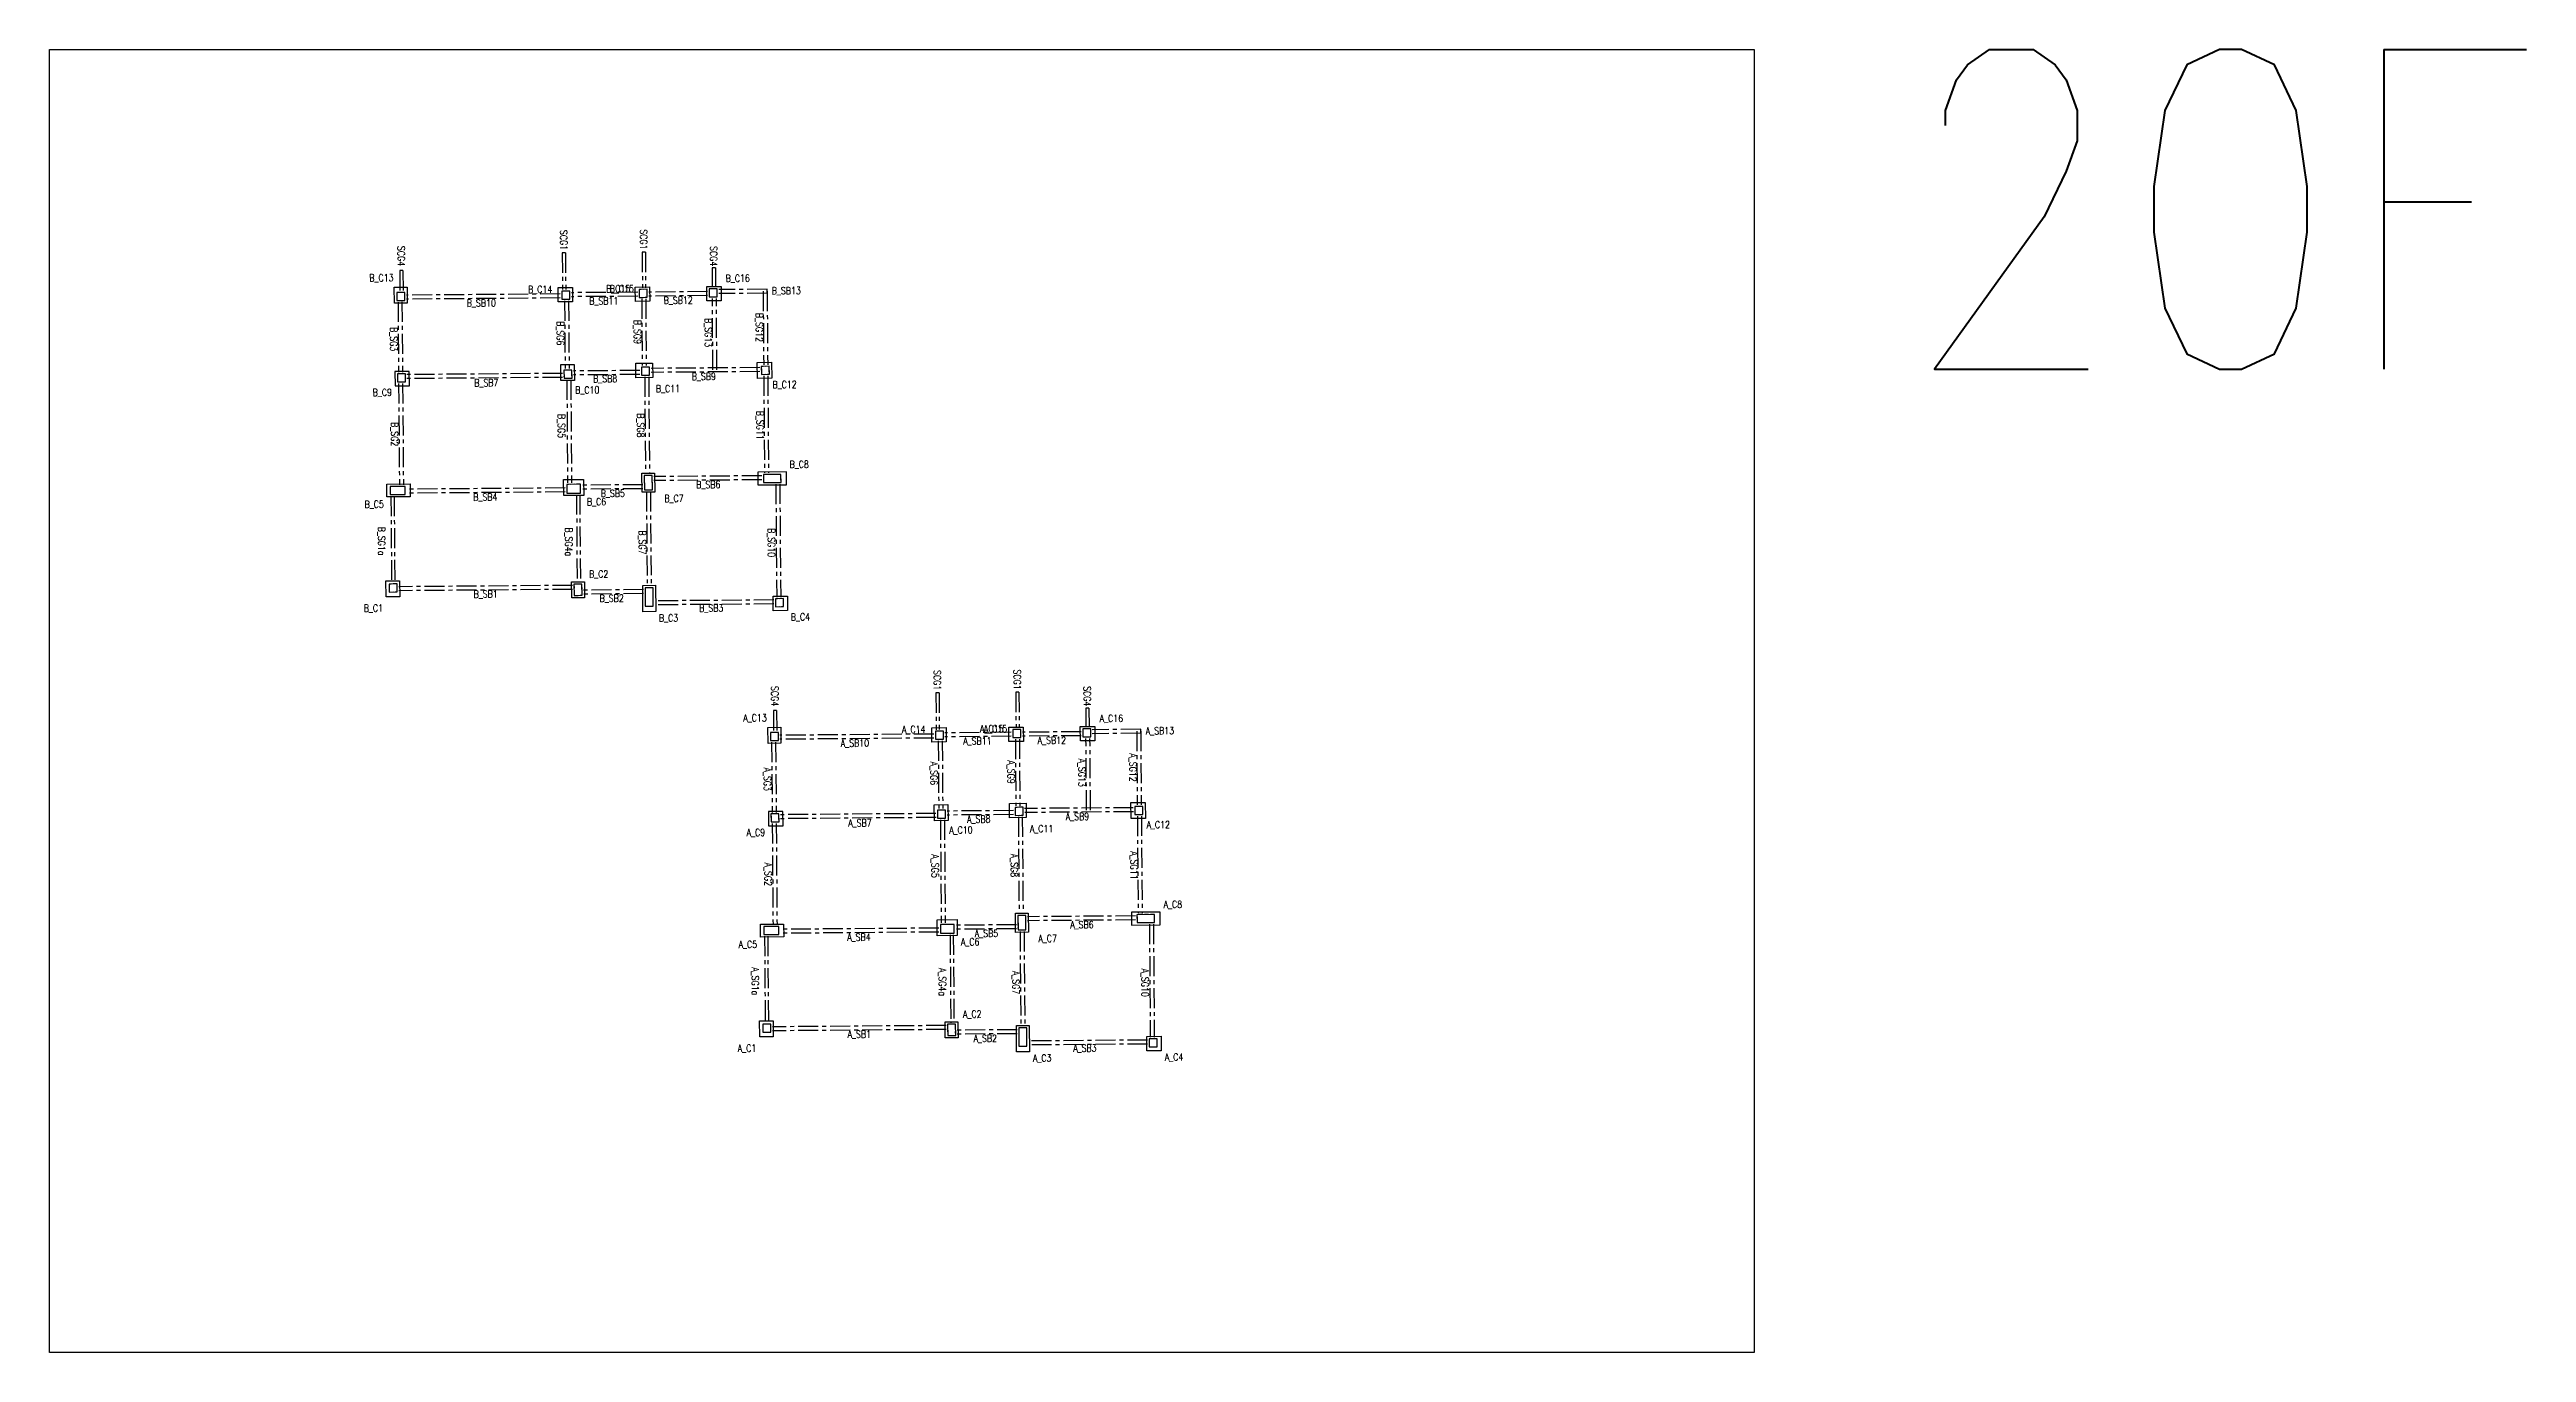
# Model space of a CAD drawing. Header units: millimetres. Extents: x 39613 to 69886, y 27475 to 191272.
# Drawn here: x 50002 to 65498, y 173961 to 182116 of the extents above; entities that cross this region are included whole.
import ezdxf
from ezdxf.enums import TextEntityAlignment as Align

# ---------------------------------------------------------------- set-up
doc = ezdxf.new("R2010")
doc.units = ezdxf.units.MM
doc.header["$LTSCALE"] = 100
doc.header["$MEASUREMENT"] = 0
doc.linetypes.add('CENTER', pattern=[2, 1.25, -0.25, 0.25, -0.25])
doc.linetypes.add('HIDDEN', pattern=[0.375, 0.25, -0.125])
for name, color, linetype in [('TC-COLUMN', 1, 'Continuous'), ('TC-TB', 2, 'Continuous'), ('TC-TC', 4, 'Continuous'), ('TC-虛鋼柱', 4, 'HIDDEN'), ('TC-鋼柱', 11, 'Continuous'), ('TC-鋼粱', 183, 'CENTER')]:
    doc.layers.add(name, color=color, linetype=linetype)
doc.styles.get("Standard").update_dxf_attribs({"font": 'txt.shx', "width": 0.8, "bigfont": 'ae.shx'})

msp = doc.modelspace()

# ---------------------------------------------------------------- linework, layer by layer
at = {"layer": 'Defpoints'}
msp.add_lwpolyline([(60666.19, 182116.43), (60666.19, 173961.07), (50001.56, 173961.07), (50001.56, 182116.43)], close=True, dxfattribs=at)
at = {"layer": 'TC-COLUMN'}
for points in [[(52158.43, 180628.31), (52238.42, 180628.93), (52239.19, 180528.93), (52159.19, 180528.31)], [(53273.3, 180626.87), (53274, 180536.88), (53184, 180536.19), (53183.31, 180626.18)], [(53665.85, 180629.89), (53755.85, 180630.58), (53756.54, 180540.58), (53666.54, 180539.89)], [(54112.73, 180633.32), (54202.73, 180634.01), (54203.42, 180544.01), (54113.42, 180543.32)], [(52163.17, 180011.14), (52253.16, 180011.83), (52252.47, 180101.83), (52162.47, 180101.14)], [(53284.57, 180144.95), (53285.33, 180044.95), (53200.34, 180044.3), (53199.57, 180144.29)], [(53775.04, 180063.21), (53670.04, 180062.4), (53669.35, 180152.4), (53774.35, 180153.21)], [(54429.36, 180158.02), (54519.35, 180158.71), (54520.12, 180058.71), (54430.12, 180058.02)], [(53787.3, 179465.79), (53788.22, 179345.79), (53708.22, 179345.18), (53707.3, 179465.17)], [(54432.28, 179470.73), (54432.89, 179390.73), (54612.89, 179392.12), (54612.27, 179472.12)], [(52111.78, 179395.92), (52256.78, 179397.03), (52257.39, 179317.03), (52112.4, 179315.92)], [(53217.6, 179424.41), (53342.59, 179425.37), (53343.36, 179325.37), (53218.37, 179324.41)], [(52191.43, 178791.45), (52192.2, 178691.45), (52107.2, 178690.8), (52106.43, 178790.8)], [(53267.51, 178784.78), (53347.51, 178785.39), (53348.28, 178685.39), (53268.28, 178684.78)], [(54528.25, 178693.95), (54618.24, 178694.65), (54618.93, 178604.65), (54528.94, 178603.96)], [(54495.86, 177873.68), (54575.85, 177874.3), (54576.62, 177774.3), (54496.62, 177773.68)], [(55610.73, 177872.24), (55611.43, 177782.25), (55521.43, 177781.56), (55520.74, 177871.55)], [(56003.28, 177875.26), (56093.28, 177875.95), (56093.97, 177785.95), (56003.97, 177785.26)], [(56450.16, 177878.69), (56540.16, 177879.38), (56540.85, 177789.38), (56450.85, 177788.69)], [(54500.6, 177256.51), (54590.59, 177257.2), (54589.9, 177347.2), (54499.91, 177346.51)], [(55622, 177390.32), (55622.76, 177290.32), (55537.77, 177289.67), (55537, 177389.66)], [(56112.47, 177308.58), (56007.47, 177307.77), (56006.78, 177397.77), (56111.78, 177398.58)], [(56766.79, 177403.39), (56856.78, 177404.08), (56857.55, 177304.08), (56767.55, 177303.39)], [(55555.03, 176669.78), (55680.02, 176670.74), (55680.79, 176570.74), (55555.8, 176569.78)], [(56124.73, 176711.16), (56125.65, 176591.16), (56045.65, 176590.55), (56044.73, 176710.54)], [(56769.71, 176716.1), (56770.32, 176636.1), (56950.32, 176637.49), (56949.7, 176717.49)], [(54449.21, 176641.29), (54594.21, 176642.4), (54594.82, 176562.4), (54449.83, 176561.29)], [(54528.86, 176036.82), (54529.63, 175936.82), (54444.63, 175936.17), (54443.86, 176036.17)], [(55604.94, 176030.14), (55684.94, 176030.76), (55685.71, 175930.76), (55605.71, 175930.15)], [(56865.68, 175939.32), (56955.67, 175940.02), (56956.36, 175850.02), (56866.37, 175849.33)]]:
    msp.add_lwpolyline(points, close=True, dxfattribs=at)
for points in [[(53712.83, 178762.39), (53792.83, 178763), (53794.1, 178598.01), (53714.1, 178597.39), (53712.83, 178762.39)], [(56050.26, 176007.76), (56130.26, 176008.37), (56131.53, 175843.38), (56051.53, 175842.76), (56050.26, 176007.76)]]:
    msp.add_lwpolyline(points, dxfattribs=at)
at = {"layer": 'TC-虛鋼柱'}
for points in [[(52174.06, 180545.93), (52224.06, 180546.31), (52223.67, 180596.31), (52173.68, 180595.93)], [(53206.36, 180553.86), (53256.36, 180554.24), (53255.98, 180604.24), (53205.98, 180603.86)], [(53691.35, 180565.08), (53741.35, 180565.47), (53740.97, 180615.47), (53690.97, 180615.08)], [(54128.23, 180568.44), (54178.23, 180568.82), (54177.84, 180618.82), (54127.85, 180618.44)], [(52177.97, 180036.26), (52227.97, 180036.64), (52227.59, 180086.64), (52177.59, 180086.26)], [(53220.22, 180059.45), (53270.22, 180059.83), (53269.84, 180109.83), (53219.84, 180109.45)], [(53704.92, 180077.67), (53754.92, 180078.06), (53754.54, 180128.06), (53704.54, 180127.67)], [(54454.93, 180083.21), (54504.93, 180083.6), (54504.55, 180133.59), (54454.55, 180133.21)], [(53723.1, 179360.29), (53773.1, 179360.67), (53772.41, 179450.67), (53722.41, 179450.29)], [(54577.77, 179406.84), (54577.39, 179456.84), (54467.39, 179456), (54467.78, 179406)], [(52132.28, 179331.07), (52227.28, 179331.8), (52226.9, 179381.8), (52131.9, 179381.07)], [(53238.25, 179339.57), (53323.25, 179340.22), (53322.82, 179395.22), (53237.83, 179394.57)], [(52126.97, 178720.95), (52176.97, 178721.34), (52176.58, 178771.33), (52126.58, 178770.95)], [(53283.16, 178699.89), (53333.16, 178700.28), (53332.62, 178770.27), (53282.63, 178769.89)], [(53728.83, 178632.5), (53778.83, 178632.88), (53777.95, 178747.88), (53727.95, 178747.49)], [(54543.74, 178629.07), (54593.74, 178629.46), (54593.36, 178679.45), (54543.36, 178679.07)], [(54511.49, 177791.3), (54561.49, 177791.68), (54561.1, 177841.68), (54511.11, 177841.3)], [(55543.79, 177799.23), (55593.79, 177799.61), (55593.41, 177849.61), (55543.41, 177849.23)], [(56028.78, 177810.45), (56078.78, 177810.84), (56078.4, 177860.83), (56028.4, 177860.45)], [(56465.66, 177813.81), (56515.66, 177814.19), (56515.27, 177864.19), (56465.28, 177863.81)], [(54515.4, 177281.63), (54565.4, 177282.01), (54565.02, 177332.01), (54515.02, 177331.63)], [(55557.65, 177304.82), (55607.65, 177305.2), (55607.27, 177355.2), (55557.27, 177354.82)], [(56042.35, 177323.04), (56092.35, 177323.43), (56091.97, 177373.43), (56041.97, 177373.04)], [(56792.36, 177328.58), (56842.36, 177328.97), (56841.98, 177378.96), (56791.98, 177378.58)], [(56060.54, 176605.66), (56110.53, 176606.04), (56109.84, 176696.04), (56059.84, 176695.66)], [(56915.2, 176652.21), (56914.82, 176702.21), (56804.82, 176701.37), (56805.21, 176651.37)], [(54469.71, 176576.44), (54564.71, 176577.17), (54564.33, 176627.17), (54469.33, 176626.44)], [(55575.68, 176584.94), (55660.68, 176585.59), (55660.26, 176640.59), (55575.26, 176639.93)], [(54464.4, 175966.32), (54514.4, 175966.71), (54514.01, 176016.7), (54464.01, 176016.32)], [(55620.59, 175945.26), (55670.59, 175945.65), (55670.05, 176015.64), (55620.06, 176015.26)], [(56066.26, 175877.87), (56116.26, 175878.25), (56115.38, 175993.25), (56065.38, 175992.86)], [(56881.17, 175874.44), (56931.17, 175874.83), (56930.79, 175924.82), (56880.79, 175924.44)]]:
    msp.add_lwpolyline(points, close=True, dxfattribs=at)
at = {"layer": 'TC-鋼柱'}
for points in [[(52174.06, 180545.93), (52224.06, 180546.31), (52223.67, 180596.31), (52173.68, 180595.93)], [(53206.36, 180553.86), (53256.36, 180554.24), (53255.98, 180604.24), (53205.98, 180603.86)], [(53691.35, 180565.08), (53741.35, 180565.47), (53740.97, 180615.47), (53690.97, 180615.08)], [(54128.23, 180568.44), (54178.23, 180568.82), (54177.84, 180618.82), (54127.85, 180618.44)], [(52177.97, 180036.26), (52227.97, 180036.64), (52227.59, 180086.64), (52177.59, 180086.26)], [(53220.22, 180059.45), (53270.22, 180059.83), (53269.84, 180109.83), (53219.84, 180109.45)], [(53704.92, 180077.67), (53754.92, 180078.06), (53754.54, 180128.06), (53704.54, 180127.67)], [(54454.93, 180083.21), (54504.93, 180083.6), (54504.55, 180133.59), (54454.55, 180133.21)], [(53723.1, 179360.29), (53773.1, 179360.67), (53772.41, 179450.67), (53722.41, 179450.29)], [(54577.77, 179406.84), (54577.39, 179456.84), (54467.39, 179456), (54467.78, 179406)], [(52132.28, 179331.07), (52227.28, 179331.8), (52226.9, 179381.8), (52131.9, 179381.07)], [(53238.25, 179339.57), (53323.25, 179340.22), (53322.82, 179395.22), (53237.83, 179394.57)], [(52126.97, 178720.95), (52176.97, 178721.34), (52176.58, 178771.33), (52126.58, 178770.95)], [(53283.16, 178699.89), (53333.16, 178700.28), (53332.62, 178770.27), (53282.63, 178769.89)], [(53728.83, 178632.5), (53778.83, 178632.88), (53777.95, 178747.88), (53727.95, 178747.49)], [(54543.74, 178629.07), (54593.74, 178629.46), (54593.36, 178679.45), (54543.36, 178679.07)], [(54511.49, 177791.3), (54561.49, 177791.68), (54561.1, 177841.68), (54511.11, 177841.3)], [(55543.79, 177799.23), (55593.79, 177799.61), (55593.41, 177849.61), (55543.41, 177849.23)], [(56028.78, 177810.45), (56078.78, 177810.84), (56078.4, 177860.83), (56028.4, 177860.45)], [(56465.66, 177813.81), (56515.66, 177814.19), (56515.27, 177864.19), (56465.28, 177863.81)], [(54515.4, 177281.63), (54565.4, 177282.01), (54565.02, 177332.01), (54515.02, 177331.63)], [(55557.65, 177304.82), (55607.65, 177305.2), (55607.27, 177355.2), (55557.27, 177354.82)], [(56042.35, 177323.04), (56092.35, 177323.43), (56091.97, 177373.43), (56041.97, 177373.04)], [(56792.36, 177328.58), (56842.36, 177328.97), (56841.98, 177378.96), (56791.98, 177378.58)], [(56060.54, 176605.66), (56110.53, 176606.04), (56109.84, 176696.04), (56059.84, 176695.66)], [(56915.2, 176652.21), (56914.82, 176702.21), (56804.82, 176701.37), (56805.21, 176651.37)], [(54469.71, 176576.44), (54564.71, 176577.17), (54564.33, 176627.17), (54469.33, 176626.44)], [(55575.68, 176584.94), (55660.68, 176585.59), (55660.26, 176640.59), (55575.26, 176639.93)], [(54464.4, 175966.32), (54514.4, 175966.71), (54514.01, 176016.7), (54464.01, 176016.32)], [(55620.59, 175945.26), (55670.59, 175945.65), (55670.05, 176015.64), (55620.06, 176015.26)], [(56066.26, 175877.87), (56116.26, 175878.25), (56115.38, 175993.25), (56065.38, 175992.86)], [(56881.17, 175874.44), (56931.17, 175874.83), (56930.79, 175924.82), (56880.79, 175924.44)]]:
    msp.add_lwpolyline(points, close=True, dxfattribs=at)
at = {"layer": 'TC-鋼粱'}
for p, q in [((53229.13, 180844.06), (53209.14, 180843.91)), ((53209.14, 180843.91), (53210.9, 180613.89)), ((53229.13, 180844.06), (53230.9, 180614.05)), ((53729.18, 180847.9), (53709.18, 180847.75)), ((53709.18, 180847.75), (53710.89, 180625.23)), ((53729.18, 180847.9), (53730.89, 180625.39)), ((52212.62, 180734.09), (52192.62, 180733.93)), ((52192.62, 180733.93), (52193.6, 180606.08)), ((52212.62, 180734.09), (52213.6, 180606.23)), ((54167.02, 180749.1), (54147.02, 180748.94)), ((54147.02, 180748.94), (54147.94, 180628.59)), ((54167.02, 180749.1), (54167.94, 180628.74)), ((52181.64, 180535.99), (52185.01, 180096.31)), ((52206.64, 180536.18), (52210.01, 180096.51)), ((53196.11, 180586.28), (52233.81, 180578.89)), ((53196.31, 180561.28), (52234, 180553.89)), ((53223.91, 180543.99), (53227.17, 180119.5)), ((53248.91, 180544.18), (53252.17, 180119.7)), ((53681.1, 180597.5), (53266.05, 180594.32)), ((53681.29, 180572.51), (53266.25, 180569.32)), ((53706.43, 180555.2), (53709.63, 180137.71)), ((53731.43, 180555.39), (53734.63, 180137.9)), ((54117.98, 180600.86), (53751.1, 180598.04)), ((54118.17, 180575.86), (53751.29, 180573.04)), ((54151.74, 180110.88), (54148.31, 180558.59)), ((54176.74, 180111.08), (54173.31, 180558.78)), ((54490.84, 180616.22), (54187.88, 180613.9)), ((54491.03, 180591.22), (54188.07, 180588.9)), ((54465.94, 180603.53), (54469.47, 180143.32)), ((54491.03, 180591.22), (54490.84, 180616.22)), ((54490.94, 180603.72), (54494.47, 180143.52)), ((53209.99, 180089.19), (52237.63, 180081.72)), ((53694.69, 180107.6), (53279.88, 180104.41)), ((53694.89, 180082.6), (53280.07, 180079.41)), ((53725.17, 180067.83), (53729.84, 179460.35)), ((53750.17, 180068.02), (53754.84, 179460.54)), ((54444.61, 180125.63), (53764.6, 180120.41)), ((54444.8, 180100.63), (53764.79, 180095.41)), ((54470.01, 180073.33), (54474.67, 179466.05)), ((54495.01, 180073.52), (54499.67, 179466.25)), ((52185.55, 180026.32), (52190.43, 179391.52)), ((52210.55, 180026.51), (52215.42, 179391.71)), ((53210.18, 180064.19), (52237.82, 180056.72)), ((53237.8, 180049.58), (53242.75, 179404.6)), ((53262.8, 180049.78), (53267.75, 179404.8)), ((54457.45, 179448.42), (53782.47, 179443.24)), ((52137.36, 179321.11), (52141.51, 178781.06)), ((52157.36, 179321.27), (52161.51, 178781.22)), ((53228, 179371.99), (52237.03, 179364.38)), ((53228.19, 179346.99), (52237.22, 179339.38)), ((53298.32, 179330.03), (53302.55, 178780.04)), ((53318.32, 179330.18), (53322.55, 178780.2)), ((53712.86, 179392.71), (53332.87, 179389.79)), ((53713.05, 179367.71), (53333.06, 179364.8)), ((53735.82, 179350.25), (53740.37, 178757.59)), ((53760.82, 179350.45), (53765.37, 178757.78)), ((54457.64, 179423.42), (53782.66, 179418.24)), ((54545.35, 179396.6), (54550.78, 178689.13)), ((54570.35, 179396.79), (54575.78, 178689.32)), ((53272.68, 178762.31), (52186.72, 178753.97)), ((53272.88, 178737.32), (52186.91, 178728.98)), ((53718.04, 178735.73), (53342.91, 178732.85)), ((53718.23, 178710.73), (53343.1, 178707.85)), ((54533.42, 178671.19), (53788.58, 178665.47)), ((54533.61, 178646.19), (53788.77, 178640.47)), ((55566.57, 178089.43), (55546.57, 178089.28)), ((55546.57, 178089.28), (55548.33, 177859.26)), ((55566.57, 178089.43), (55568.33, 177859.42)), ((56066.61, 178093.27), (56046.61, 178093.12)), ((56046.61, 178093.12), (56048.32, 177870.6)), ((56066.61, 178093.27), (56068.32, 177870.76)), ((54550.05, 177979.46), (54530.05, 177979.31)), ((54530.05, 177979.31), (54531.03, 177851.45)), ((54550.05, 177979.46), (54551.03, 177851.6)), ((56504.45, 177994.47), (56484.45, 177994.31)), ((56484.45, 177994.31), (56485.37, 177873.96)), ((56504.45, 177994.47), (56505.37, 177874.11)), ((54519.07, 177781.36), (54522.44, 177341.68)), ((54544.07, 177781.55), (54547.44, 177341.88)), ((55533.54, 177831.65), (54571.24, 177824.26)), ((55533.74, 177806.65), (54571.43, 177799.26)), ((55561.34, 177789.36), (55564.6, 177364.87)), ((55586.34, 177789.55), (55589.6, 177365.07)), ((56018.53, 177842.87), (55603.48, 177839.69)), ((56018.72, 177817.88), (55603.68, 177814.69)), ((56043.86, 177800.57), (56047.06, 177383.08)), ((56068.86, 177800.76), (56072.06, 177383.27)), ((56455.41, 177846.23), (56088.53, 177843.41)), ((56455.6, 177821.23), (56088.72, 177818.41)), ((56489.17, 177356.25), (56485.74, 177803.96)), ((56514.17, 177356.45), (56510.74, 177804.15)), ((56828.27, 177861.59), (56525.31, 177859.27)), ((56828.46, 177836.59), (56525.5, 177834.27)), ((56803.37, 177848.9), (56806.9, 177388.69)), ((56828.46, 177836.59), (56828.27, 177861.59)), ((56828.37, 177849.09), (56831.9, 177388.89)), ((55547.42, 177334.56), (54575.06, 177327.09)), ((55547.61, 177309.56), (54575.25, 177302.09)), ((55575.23, 177294.95), (55580.18, 176649.97)), ((55600.23, 177295.15), (55605.18, 176650.17)), ((56032.12, 177352.97), (55617.31, 177349.78)), ((56032.32, 177327.97), (55617.5, 177324.78)), ((56062.6, 177313.2), (56067.27, 176705.72)), ((56087.6, 177313.39), (56092.27, 176705.91)), ((56782.04, 177371), (56102.03, 177365.78)), ((56782.23, 177346), (56102.22, 177340.78)), ((56807.44, 177318.7), (56812.1, 176711.42)), ((56832.44, 177318.89), (56837.1, 176711.62)), ((54522.98, 177271.69), (54527.86, 176636.89)), ((54547.98, 177271.88), (54552.85, 176637.08)), ((56794.88, 176693.79), (56119.9, 176688.61)), ((56795.07, 176668.79), (56120.09, 176663.61)), ((54474.79, 176566.48), (54478.94, 176026.43)), ((54494.79, 176566.63), (54498.94, 176026.59)), ((55565.43, 176617.36), (54574.46, 176609.75)), ((55565.62, 176592.36), (54574.65, 176584.75)), ((55635.76, 176575.4), (55639.98, 176025.41)), ((55655.75, 176575.55), (55659.98, 176025.57)), ((56050.29, 176638.08), (55670.3, 176635.16)), ((56050.48, 176613.08), (55670.49, 176610.17)), ((56073.25, 176595.62), (56077.8, 176002.96)), ((56098.25, 176595.82), (56102.8, 176003.15)), ((56882.78, 176641.96), (56888.21, 175934.5)), ((56907.78, 176642.16), (56913.21, 175934.69)), ((55610.11, 176007.68), (54524.15, 175999.34)), ((55610.31, 175982.69), (54524.34, 175974.35)), ((56055.47, 175981.1), (55680.34, 175978.22)), ((56055.66, 175956.1), (55680.53, 175953.22)), ((56870.85, 175916.56), (56126.01, 175910.84)), ((56871.04, 175891.56), (56126.2, 175885.84))]:
    msp.add_line(p, q, dxfattribs=at)

# ---------------------------------------------------------------- texts
at = {"layer": 'Defpoints', "color": 3, "width": 0.8}
msp.add_text('20F', height=2000, rotation=360, dxfattribs=at).set_placement((61589.25, 182116.43), align=Align.TOP_LEFT)
at = {"layer": 'TC-TB', "width": 0.8}
for s, rotation, p in [('SCG4', 270.439959, (52201.98, 180824.01)), ('SCG1', 270.440027, (53218.52, 180923.98)), ('SCG1', 270.440027, (53718.57, 180927.82)), ('SCG4', 270.440027, (54156.5, 180823.12)), ('B_SB10', 0.440027, (52702.86, 180529.99)), ('B_SB11', 0.440027, (53468.98, 180543.37)), ('B_SB12', 0.440027, (53934.94, 180546.95)), ('B_SB13', 0.440027, (54610.95, 180607.15)), ('B_SG6', 270, (53197.98, 180340.29)), ('B_SG9', 270, (53680.51, 180348.74)), ('B_SG13', 270, (54123.05, 180344.53)), ('B_SG12', 270, (54442.67, 180377.09)), ('B_SG3', 270, (52155.92, 180303.44)), ('B_SB8', 0.440027, (53477.67, 180056.07)), ('B_SB9', 0.440027, (54095, 180070.45)), ('B_SB7', 0.440027, (52734.23, 180030.53)), ('B_SG2', 270, (52160.49, 179708.71)), ('B_SG5', 270, (53205.02, 179760.07)), ('B_SG8', 270, (53700, 179763.88)), ('B_SG11', 270, (54447.38, 179764.5)), ('B_SB4', 0.440027, (52727.92, 179315.65)), ('B_SB5', 0.440027, (53525.76, 179338.77)), ('B_SB6', 0.440027, (54122.86, 179393.35)), ('B_SG1a', 270, (52079.52, 179039.38)), ('B_SG4a', 270, (53250.59, 179034.65)), ('B_SG7', 270, (53710.77, 179031.22)), ('B_SG10', 270, (54518.16, 179030.13)), ('B_SB1', 0.440027, (52730.09, 178708.08)), ('B_SB2', 0.440027, (53518.38, 178681.7)), ('B_SB3', 0.440027, (54141.37, 178620.68)), ('SCG1', 270.440027, (55555.95, 178169.35)), ('SCG1', 270.440027, (56056, 178173.19)), ('SCG4', 270.439959, (54539.41, 178069.38)), ('SCG4', 270.440027, (56493.93, 178068.49)), ('A_SB10', 0.440027, (55040.29, 177775.36)), ('A_SB11', 0.440027, (55806.41, 177788.74)), ('A_SB12', 0.440027, (56272.37, 177792.32)), ('A_SB13', 0.440027, (56948.38, 177852.52)), ('A_SG3', 270, (54493.35, 177548.81)), ('A_SG6', 270, (55535.41, 177585.66)), ('A_SG9', 270, (56017.94, 177594.11)), ('A_SG13', 270, (56460.48, 177589.9)), ('A_SG12', 270, (56780.1, 177622.45)), ('A_SB7', 0.440027, (55071.66, 177275.9)), ('A_SB8', 0.440027, (55815.11, 177299.3)), ('A_SB9', 0.440027, (56432.43, 177315.82)), ('A_SG2', 270, (54497.92, 176954.08)), ('A_SG5', 270, (55542.45, 177005.44)), ('A_SG8', 270, (56037.44, 177009.25)), ('A_SG11', 270, (56787.31, 177009.89)), ('A_SB6', 0.440027, (56460.29, 176638.72)), ('A_SB4', 0.440027, (55065.35, 176561.02)), ('A_SB5', 0.440027, (55863.19, 176584.14)), ('A_SG1a', 270, (54416.95, 176284.75)), ('A_SG4a', 270, (55588.02, 176280.02)), ('A_SG7', 270, (56048.2, 176276.59)), ('A_SG10', 270, (56855.59, 176275.5)), ('A_SB1', 0.440027, (55067.52, 175953.45)), ('A_SB2', 0.440027, (55855.81, 175927.07)), ('A_SB3', 0.440027, (56478.8, 175866.05))]:
    msp.add_text(s, height=45, rotation=rotation, dxfattribs=at).set_placement(p, align=Align.MIDDLE_CENTER)
at = {"layer": 'TC-TC', "width": 0.8}
for s, p in [('B_C13', (52077.97, 180687.7)), ('B_C16', (54307.34, 180684.82)), ('B_C14', (53070.89, 180615.32)), ('B_C14', (53070.89, 180615.32)), ('B_C15', (53558.93, 180619.07)), ('B_C15', (53582.17, 180619.25)), ('B_C9', (52083.48, 179970.53)), ('B_C10', (53365.79, 179985.57)), ('B_C11', (53870.57, 179993.94)), ('B_C12', (54600.43, 180019.33)), ('B_C8', (54691.9, 179520.23)), ('B_C5', (52032.75, 179270.31)), ('B_C6', (53423.67, 179285.99)), ('B_C7', (53908.52, 179306.71)), ('B_C2', (53437.14, 178833.57)), ('B_C1', (52027.74, 178620.19)), ('B_C3', (53874.4, 178558.62)), ('B_C4', (54699.24, 178564.96)), ('A_C13', (54415.4, 177933.07)), ('A_C16', (56644.77, 177930.19)), ('A_C14', (55408.32, 177860.69)), ('A_C14', (55408.32, 177860.69)), ('A_C15', (55896.36, 177864.44)), ('A_C15', (55919.73, 177864.62)), ('A_C12', (56937.86, 177264.7)), ('A_C9', (54420.91, 177215.9)), ('A_C10', (55703.22, 177230.94)), ('A_C11', (56208, 177239.31)), ('A_C8', (57029.33, 176765.6)), ('A_C5', (54370.18, 176515.68)), ('A_C6', (55761.1, 176531.36)), ('A_C7', (56245.95, 176552.08)), ('A_C2', (55774.57, 176078.94)), ('A_C1', (54365.17, 175865.56)), ('A_C3', (56211.83, 175803.99)), ('A_C4', (57036.67, 175810.33))]:
    msp.add_text(s, height=45, rotation=0.440027, dxfattribs=at).set_placement(p, align=Align.MIDDLE_CENTER)

doc.saveas('drawing.dxf')
